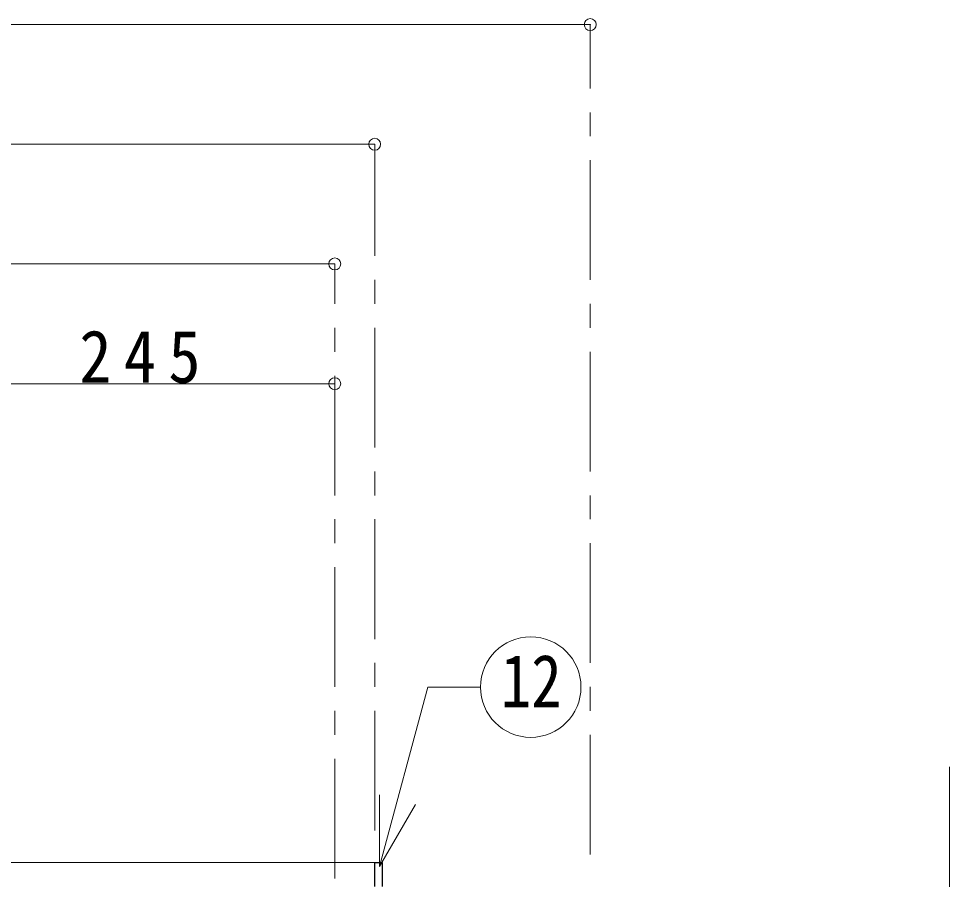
# Model space of a CAD drawing. Units: millimetres at full size, sheet at 1:15; details may follow other scales. Extents: x -3171 to 2904, y -2098 to 2117.
# Drawn here: x -1074 to -491, y -299 to 241 of the extents above; entities that cross this region are included whole.
import ezdxf
from ezdxf.enums import TextEntityAlignment as Align

# ---------------------------------------------------------------- set-up
doc = ezdxf.new("R2010")
doc.units = ezdxf.units.MM
doc.header["$LTSCALE"] = 15
doc.header["$PDMODE"] = 32
doc.header["$PDSIZE"] = 7.5
doc.linetypes.add('CHAIN1', pattern=[8, 5, -1, 1, -1])
doc.layers.add('0-0_ﾚｲﾔ1', color=4, linetype='Continuous', lineweight=9)
doc.styles.add('ＭＳ ゴシック', font='')
doc.styles.get('ＭＳ ゴシック').set_extended_font_data('MS Gothic')

msp = doc.modelspace()

# ---------------------------------------------------------------- linework, layer by layer
at = {"layer": '0-0_ﾚｲﾔ1'}
for p, q in [((-715.88, 237.05), (-2035.88, 237.05)), ((-1900.88, 162.05), (-850.88, 162.05)), ((-875.88, 87.05), (-1875.88, 87.05)), ((-1120.88, 12.05), (-875.88, 12.05)), ((-490.88, -227.95), (-490.88, -426.55)), ((-1900.88, -287.95), (-850.88, -287.95))]:
    msp.add_line(p, q, dxfattribs=at)
at = {"layer": '0-0_ﾚｲﾔ1', "linetype": 'CHAIN1'}
for p, q in [((-715.88, -282.95), (-715.88, 237.05)), ((-850.88, -267.95), (-850.88, 162.05)), ((-875.88, -297.95), (-875.88, 87.05))]:
    msp.add_line(p, q, dxfattribs=at)
at = {"layer": '0-0_ﾚｲﾔ1', "color": 7, "lineweight": 18}
for p, q in [((-847.79, -290.54), (-817.65, -178.07)), ((-784.64, -178.07), (-817.65, -178.07)), ((-847.79, -290.54), (-847.79, -245.54)), ((-847.79, -290.54), (-825.29, -251.57))]:
    msp.add_line(p, q, dxfattribs=at)
at = {"layer": '0-0_ﾚｲﾔ1', "color": 5, "lineweight": 25}
for p, q in [((-850.88, -287.95), (-845.88, -287.95)), ((-850.88, -302.95), (-850.88, -287.95)), ((-845.88, -302.95), (-845.88, -287.95))]:
    msp.add_line(p, q, dxfattribs=at)
at = {"layer": '0-0_ﾚｲﾔ1', "color": 7, "lineweight": 18}
msp.add_circle((-753.14, -178.07), 31.5, dxfattribs=at)
at = {"layer": '0-0_ﾚｲﾔ1'}
for p in [(-715.88, 237.05), (-850.88, 162.05), (-875.88, 87.05), (-875.88, 12.05)]:
    msp.add_point(p, dxfattribs=at)

# ---------------------------------------------------------------- texts
at = {"layer": '0-0_ﾚｲﾔ1', "color": 7, "style": 'ＭＳ ゴシック', "width": 0.85}
msp.add_text('12', height=32.99, dxfattribs=at).set_placement((-771.89, -200.57), align=Align.BOTTOM_LEFT)
at = {"layer": '0-0_ﾚｲﾔ1', "color": 7, "insert": (-1035.88, 12.05), "char_height": 32.99, "attachment_point": 7, "style": 'ＭＳ ゴシック'}
msp.add_mtext('\\T1.38;\\W0.9;245', dxfattribs=at)

doc.saveas('drawing.dxf')
